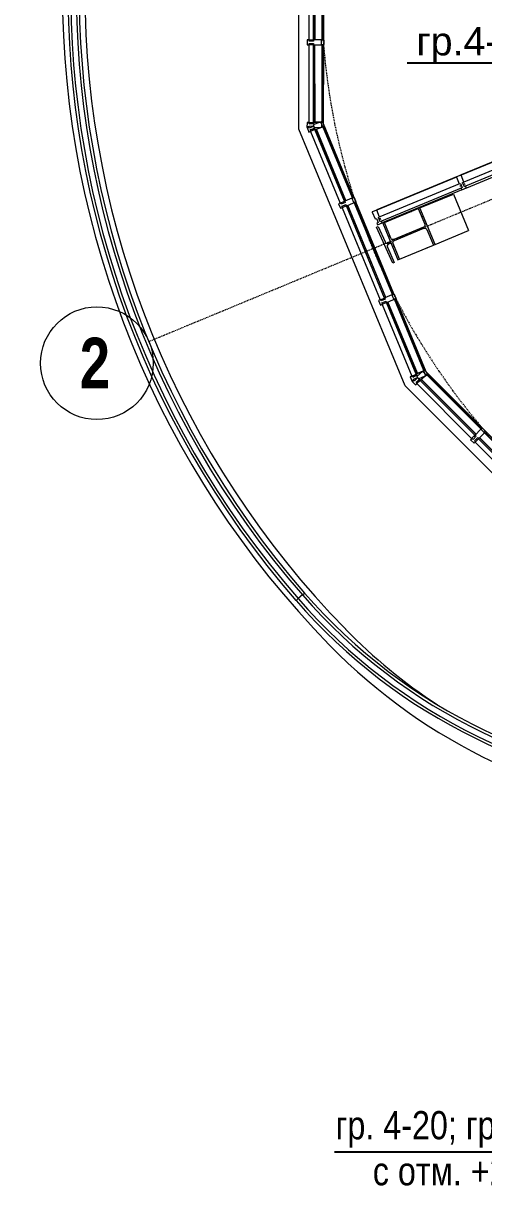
# Model space of a CAD drawing. Header units: millimetres. Extents: x 223 to 163467, y -12002 to 99672.
# Drawn here: x 131486 to 135574, y 53915 to 64225 of the extents above; entities that cross this region are included whole.
import ezdxf
from ezdxf import colors
from ezdxf.entities.mleader import LeaderData, LeaderLine
from ezdxf.math import Vec2, Vec3

# ---------------------------------------------------------------- set-up
doc = ezdxf.new("R2010")
doc.units = ezdxf.units.MM
doc.linetypes.add('Осевая', pattern=[29.999999, 12, -6, 6, -6])
for name, color, linetype, lineweight in [('A-GLAZ-CURT', 7, 'Continuous', 9), ('A-GLAZ-CWMG', 7, 'Continuous', 9), ('A-WALL', 7, 'Continuous', 9), ('nadpisi', 84, 'Continuous', 13), ('S-COLS', 7, 'Continuous', 9), ('S-GRID', 7, 'Continuous', 9), ('S-GRID-IDEN', 7, 'Continuous', 9), ('Верхние поручни', 7, 'Continuous', 5), ('Ограждение', 7, 'Continuous', 9), ('Поручни', 7, 'Continuous', 5), ('ЭЛ', 250, 'Continuous', 50), ('ЭЛ.сети', 5, 'Continuous', 100)]:
    doc.layers.add(name, color=color, linetype=linetype, lineweight=lineweight)
doc.styles.add('Arial', font='ARIALN.TTF', dxfattribs={"width": 0.85, "height": 400})
doc.styles.add('Impact', font='ARIALN.TTF', dxfattribs={"height": 900})
doc.styles.add('ISOPEUR', font='ARIALN.TTF')

# ---------------------------------------------------------------- blocks, each defined once
blk = doc.blocks.new('Ограждение - Ограждение-332239-6 этаж')
at = {"layer": 'Поручни'}
for p, q in [((-5349, -5243), (-5330, -5226)), ((-5405, -5292), (-5387, -5275))]:
    blk.add_line(p, q, dxfattribs=at)
for centre, radius, start, end in [((819, 122), 8250, 135.08, 221.0155), ((819, 122), 8150, 135.08, 221.0155), ((-1595, -1978), 4950, 221.0155, 267.9682), ((-1595, -1978), 5050, 221.0155, 266.8727)]:
    blk.add_arc(centre, radius, start, end, dxfattribs=at)
blk = doc.blocks.new('Тип верхнего поручня - Верхний поручень_Внутренний_-332242-6 этаж')
at = {"layer": 'Верхние поручни'}
for centre, radius, start, end in [((819, 122), 8225, 135.08, 221.0155), ((819, 122), 8175, 135.08, 221.0155), ((-1595, -1978), 4975, 221.0155, 267.6903), ((-1595, -1978), 5025, 221.0155, 267.1426)]:
    blk.add_arc(centre, radius, start, end, dxfattribs=at)
blk = doc.blocks.new('Тип верхнего поручня - Верхний поручень_Внутренний_-V1-6 этаж')
at = {"layer": 'Верхние поручни'}
blk.add_line((-5349, -5243), (-5387, -5275), dxfattribs=at)
blk.add_line((-5349, -5243), (-5387, -5275), dxfattribs=at)
for centre, radius, start, end in [((819, 122), 8225, 135.08, 221.0155), ((819, 122), 8175, 135.08, 221.0155), ((-1595, -1978), 4975, 221.0155, 267.6903), ((-1595, -1978), 5025, 221.0155, 267.1426)]:
    blk.add_arc(centre, radius, start, end, dxfattribs=at)
blk = doc.blocks.new('Rectangular Mullion - Mullion_Vertical-45mm-Steelbuilt_2_6875in_Detail-8_TGP-473589-6 этаж')
at = {"layer": 'A-GLAZ-CWMG'}
for p, q in [((-3982, -1535), (-4689, -1828)), ((-4689, -1828), (-3982, -1535)), ((-3981, -1538), (-4688, -1831)), ((-3982, -1535), (-3981, -1538)), ((-3956, -1598), (-4663, -1891)), ((-3941, -1635), (-4648, -1928)), ((-3951, -1611), (-3946, -1622)), ((-3934, -1651), (-4641, -1944)), ((-4688, -1830), (-4689, -1828)), ((-4653, -1915), (-4658, -1903))]:
    blk.add_line(p, q, dxfattribs=at)
blk = doc.blocks.new('Rectangular Mullion - Mullion_Vertical-45mm-Steelbuilt_2_6875in_Detail-8_TGP-370205-6 этаж')
at = {"layer": 'A-GLAZ-CWMG', "lineweight": 18}
for p, q in [((0, 0), (-44, 0)), ((-44, 0), (-44, -17)), ((0, -17), (0, 0)), ((-44, -17), (-32, -17)), ((-32, -57), (-44, -57)), ((-44, -57), (-44, -122)), ((-32, -17), (-32, -57)), ((-13, -57), (-13, -17)), ((-13, -17), (0, -17)), ((0, -57), (-13, -57)), ((0, -122), (0, -57)), ((-41, -125), (-3, -125))]:
    blk.add_line(p, q, dxfattribs=at)
for centre, start, end in [((-41, -122), 180, 270), ((-3, -122), 270, 0)]:
    blk.add_arc(centre, 3.17, start, end, dxfattribs=at)
blk = doc.blocks.new('Rectangular Mullion - Mullion_Vertical-45mm-Steelbuilt_2_6875in_Detail-8_TGP-370198-6 этаж')
at = {"layer": 'A-GLAZ-CWMG', "lineweight": 18}
for p, q in [((-22, -17), (-22, 0)), ((-22, 0), (22, 0)), ((-10, -17), (-22, -17)), ((-22, -122), (-22, -57)), ((-22, -57), (-10, -57)), ((-10, -57), (-10, -17)), ((22, -17), (10, -17)), ((10, -17), (10, -57)), ((10, -57), (22, -57)), ((22, 0), (22, -17)), ((22, -57), (22, -122)), ((19, -125), (-19, -125))]:
    blk.add_line(p, q, dxfattribs=at)
for centre, radius, start, end in [((-19, -122), 3.18, 180, 270), ((19, -122), 3.17, 270, 0)]:
    blk.add_arc(centre, radius, start, end, dxfattribs=at)
blk = doc.blocks.new('Двутавровая балка _ГОСТ 26020-83_-Колонна - I 35K1-330506-6 этаж')
at = {"layer": 'S-COLS'}
for p, q in [((-175, 172), (175, 172)), ((-175, 157), (-175, 172)), ((-25, 157), (-175, 157)), ((-5, 113), (-5, 137)), ((5, 137), (5, 112)), ((175, 157), (25, 157)), ((175, 172), (175, 157)), ((-175, -163), (-175, -156)), ((175, -168), (175, -171))]:
    blk.add_line(p, q, dxfattribs=at)
for centre, start, end in [((-25, 137), 360, 90), ((25, 137), 90, 180)]:
    blk.add_arc(centre, 20, start, end, dxfattribs=at)
blk = doc.blocks.new('Системная панель - С остеклением-473977-6 этаж')
at = {"layer": 'A-GLAZ-CURT'}
for p, q in [((5932, -3334), (5448, -3818)), ((5942, -3340), (5932, -3334)), ((5455, -3825), (5456, -3826))]:
    blk.add_line(p, q, dxfattribs=at)
at = {"layer": 'A-GLAZ-CURT', "lineweight": 13}
for p, q in [((5942, -3340), (5456, -3826)), ((5485, -3856), (5972, -3369)), ((5972, -3369), (5942, -3340)), ((5456, -3826), (5485, -3856))]:
    blk.add_line(p, q, dxfattribs=at)
blk = doc.blocks.new('Rectangular Mullion - Mullion_Vertical-45mm-Steelbuilt_2_6875in_Detail-8_TGP-473962-6 этаж')
at = {"layer": 'A-GLAZ-CWMG'}
for p, q in [((2659, -5588), (2007, -5859)), ((2659, -5589), (2009, -5858)), ((2027, -5861), (2663, -5598)), ((2664, -5602), (2031, -5864)), ((2688, -5660), (2055, -5922)), ((2659, -5588), (2659, -5589)), ((2659, -5589), (2663, -5598)), ((2663, -5598), (2664, -5602)), ((2664, -5602), (2667, -5608)), ((2031, -5864), (2033, -5868)), ((2036, -5874), (2055, -5922)), ((2034, -5959), (2030, -5961)), ((2049, -5937), (2057, -5958)), ((2066, -5955), (2057, -5958))]:
    blk.add_line(p, q, dxfattribs=at)
at = {"layer": 'A-GLAZ-CWMG', "flags": 128}
blk.add_lwpolyline([(2027, -5861), (2030, -5862), (2031, -5864)], dxfattribs=at)
blk = doc.blocks.new('Rectangular Mullion - Mullion_Vertical-45mm-Steelbuilt_2_6875in_Detail-8_TGP-V15-6 этаж')
at = {"layer": 'A-GLAZ-CWMG'}
for p, q in [((-5262, -1092), (-5264, -1088)), ((-5240, -1107), (-5261, -1116)), ((-5258, -1124), (-5261, -1116)), ((-5177, -1094), (-5225, -1113)), ((-4962, -1746), (-5225, -1113)), ((-5167, -1090), (-5171, -1091)), ((-4905, -1722), (-5167, -1089)), ((-5164, -1085), (-4901, -1721)), ((-4891, -1717), (-5161, -1065)), ((-4891, -1717), (-5161, -1067)), ((-4905, -1722), (-4911, -1725)), ((-4901, -1721), (-4905, -1722)), ((-4891, -1717), (-4901, -1721)), ((-4891, -1717), (-4891, -1717))]:
    blk.add_line(p, q, dxfattribs=at)
at = {"layer": 'A-GLAZ-CWMG', "flags": 128}
blk.add_lwpolyline([(-5164, -1085), (-5165, -1088), (-5167, -1089)], dxfattribs=at)
blk = doc.blocks.new('Rectangular Mullion - Mullion_Vertical-45mm-Steelbuilt_2_6875in_Detail-8_TGP-473980-6 этаж')
at = {"layer": 'A-GLAZ-CWMG', "lineweight": 18}
for p, q in [((-394, -5871), (-419, -5933)), ((-354, -5883), (-390, -5869)), ((-434, -5972), (-441, -5988)), ((-422, -5976), (-434, -5972)), ((-407, -5938), (-422, -5976)), ((-419, -5933), (-407, -5938)), ((-404, -5984), (-389, -5945)), ((-389, -5945), (-377, -5950)), ((-377, -5950), (-353, -5888)), ((-441, -5988), (-399, -6005)), ((-393, -5989), (-404, -5984)), ((-399, -6005), (-393, -5989))]:
    blk.add_line(p, q, dxfattribs=at)
at = {"layer": 'A-GLAZ-CWMG'}
for p, q in [((-397, -5874), (-416, -5922)), ((-394, -5871), (-392, -5864)), ((-392, -5864), (-394, -5868)), ((-388, -5861), (-390, -5869)), ((-353, -5879), (-353, -5876)), ((-352, -5887), (-349, -5871)), ((-441, -5988), (-437, -5973)), ((-422, -5976), (-419, -5958)), ((-419, -5933), (-416, -5922)), ((-410, -5937), (-419, -5958)), ((-353, -5888), (-351, -5880))]:
    blk.add_line(p, q, dxfattribs=at)
at = {"layer": 'A-GLAZ-CWMG', "lineweight": 18, "flags": 128}
for points in [[(-390, -5869), (-390, -5868), (-391, -5868), (-392, -5869), (-392, -5869), (-393, -5869), (-393, -5870), (-394, -5871)], [(-353, -5888), (-352, -5887), (-352, -5886), (-352, -5885), (-353, -5885), (-353, -5884), (-354, -5884), (-354, -5883)]]:
    blk.add_lwpolyline(points, dxfattribs=at)
at = {"layer": 'A-GLAZ-CWMG', "flags": 128}
blk.add_lwpolyline([(-388, -5861), (-391, -5862), (-392, -5864)], dxfattribs=at)
blk = doc.blocks.new('Rectangular Mullion - Mullion_Vertical-45mm-Steelbuilt_2_6875in_Detail-8_TGP-V14-6 этаж')
at = {"layer": 'A-GLAZ-CWMG'}
for p, q in [((-2595, -4950), (-2591, -4944)), ((-2591, -4944), (-2594, -4948)), ((-2586, -4944), (-2590, -4950)), ((-2683, -5041), (-2674, -5028)), ((-2662, -5037), (-2651, -5022)), ((-2635, -5005), (-2651, -5022)), ((-2642, -4999), (-2635, -4989)), ((-2599, -4952), (-2635, -4989)), ((-2563, -4981), (-2554, -4968)), ((-2563, -4982), (-2559, -4975)), ((-2561, -4973), (-2559, -4971))]:
    blk.add_line(p, q, dxfattribs=at)
at = {"layer": 'A-GLAZ-CWMG', "lineweight": 18}
for p, q in [((-2671, -5028), (-2683, -5041)), ((-2683, -5041), (-2652, -5073)), ((-2662, -5037), (-2671, -5028)), ((-2633, -5008), (-2662, -5037)), ((-2648, -5051), (-2619, -5021)), ((-2639, -5060), (-2648, -5051)), ((-2598, -4954), (-2642, -4999)), ((-2642, -4999), (-2633, -5008)), ((-2619, -5021), (-2610, -5030)), ((-2610, -5030), (-2563, -4982)), ((-2595, -4950), (-2598, -4954)), ((-2563, -4977), (-2590, -4950)), ((-2652, -5073), (-2639, -5060))]:
    blk.add_line(p, q, dxfattribs=at)
at = {"layer": 'A-GLAZ-CWMG', "flags": 128}
blk.add_lwpolyline([(-2586, -4944), (-2589, -4943), (-2591, -4944)], dxfattribs=at)
at = {"layer": 'A-GLAZ-CWMG', "lineweight": 18, "flags": 128}
for points in [[(-2590, -4950), (-2591, -4950), (-2591, -4949), (-2592, -4949), (-2593, -4949), (-2593, -4949), (-2594, -4950), (-2595, -4950)], [(-2563, -4982), (-2563, -4981), (-2562, -4980), (-2562, -4980), (-2562, -4979), (-2562, -4978), (-2563, -4977), (-2563, -4977)]]:
    blk.add_lwpolyline(points, dxfattribs=at)
blk = doc.blocks.new('Системная панель - С остеклением-473984-6 этаж')
at = {"layer": 'A-GLAZ-CURT'}
for p, q in [((5416, -3849), (4791, -4474)), ((5425, -3858), (5423, -3856)), ((4798, -4481), (4800, -4483))]:
    blk.add_line(p, q, dxfattribs=at)
at = {"layer": 'A-GLAZ-CURT', "lineweight": 13}
for p, q in [((5425, -3858), (4800, -4483)), ((4829, -4512), (5454, -3887)), ((5454, -3887), (5425, -3858)), ((4800, -4483), (4829, -4512))]:
    blk.add_line(p, q, dxfattribs=at)
blk = doc.blocks.new('Системная панель - С остеклением-473985-6 этаж')
at = {"layer": 'A-GLAZ-CURT'}
for p, q in [((4760, -4506), (4276, -4990)), ((4768, -4514), (4767, -4513)), ((4276, -4990), (4282, -5000))]:
    blk.add_line(p, q, dxfattribs=at)
at = {"layer": 'A-GLAZ-CURT', "lineweight": 13}
for p, q in [((4768, -4514), (4282, -5000)), ((4798, -4544), (4768, -4514)), ((4311, -5030), (4798, -4544)), ((4282, -5000), (4311, -5030))]:
    blk.add_line(p, q, dxfattribs=at)
blk = doc.blocks.new('Rectangular Mullion - Mullion_Vertical-45mm-Steelbuilt_2_6875in_Detail-8_TGP-473966-6 этаж')
at = {"layer": 'A-GLAZ-CWMG'}
for p, q in [((5360, -3794), (4735, -4419)), ((5360, -3794), (4736, -4419)), ((4743, -4426), (5368, -3801)), ((5370, -3804), (4746, -4429)), ((5360, -3794), (5360, -3794)), ((5360, -3794), (5368, -3801)), ((5368, -3801), (5370, -3804)), ((5370, -3804), (5375, -3808)), ((5415, -3848), (4790, -4473)), ((4736, -4419), (4735, -4419)), ((4743, -4426), (4736, -4419)), ((4746, -4429), (4743, -4426)), ((4750, -4433), (4746, -4429))]:
    blk.add_line(p, q, dxfattribs=at)
blk = doc.blocks.new('Rectangular Mullion - Mullion_Vertical-45mm-Steelbuilt_2_6875in_Detail-8_TGP-V24-6 этаж')
at = {"layer": 'A-GLAZ-CWMG', "lineweight": 18}
for p, q in [((-4284, -3260), (-4333, -3307)), ((-4301, -3339), (-4257, -3296)), ((-4253, -3287), (-4280, -3260)), ((-4257, -3295), (-4253, -3292)), ((-4362, -3336), (-4375, -3349)), ((-4375, -3349), (-4344, -3380)), ((-4353, -3345), (-4362, -3336)), ((-4324, -3316), (-4353, -3345)), ((-4344, -3380), (-4331, -3368)), ((-4340, -3359), (-4310, -3330)), ((-4331, -3368), (-4340, -3359)), ((-4333, -3307), (-4324, -3316)), ((-4310, -3330), (-4301, -3339))]:
    blk.add_line(p, q, dxfattribs=at)
at = {"layer": 'A-GLAZ-CWMG'}
for p, q in [((-4292, -3332), (-4255, -3296)), ((-4270, -3251), (-4284, -3260)), ((-4278, -3256), (-4284, -3260)), ((-4274, -3256), (-4276, -3258)), ((-4253, -3287), (-4247, -3283)), ((-4247, -3288), (-4253, -3292)), ((-4251, -3291), (-4247, -3288)), ((-4331, -3371), (-4344, -3380)), ((-4325, -3348), (-4340, -3359)), ((-4325, -3348), (-4308, -3332)), ((-4292, -3332), (-4301, -3339))]:
    blk.add_line(p, q, dxfattribs=at)
at = {"layer": 'A-GLAZ-CWMG', "lineweight": 18, "flags": 128}
for points in [[(-4280, -3260), (-4280, -3260), (-4281, -3260), (-4282, -3259), (-4282, -3259), (-4283, -3260), (-4284, -3260), (-4284, -3260)], [(-4253, -3292), (-4252, -3291), (-4252, -3291), (-4252, -3290), (-4252, -3289), (-4252, -3288), (-4252, -3288), (-4253, -3287)]]:
    blk.add_lwpolyline(points, dxfattribs=at)
at = {"layer": 'A-GLAZ-CWMG', "flags": 128}
blk.add_lwpolyline([(-4247, -3288), (-4246, -3286), (-4247, -3283)], dxfattribs=at)
blk = doc.blocks.new('Rectangular Mullion - Mullion_Vertical-45mm-Steelbuilt_2_6875in_Detail-8_TGP-466671-6 этаж')
at = {"layer": 'A-GLAZ-CWMG'}
for p, q in [((3517, -5235), (3524, -5253)), ((3519, -5231), (3554, -5217)), ((3519, -5231), (3526, -5248)), ((3522, -5246), (3524, -5253)), ((3561, -5234), (3554, -5217)), ((3565, -5236), (3558, -5218)), ((3563, -5229), (3565, -5236)), ((3556, -5329), (3567, -5324)), ((3585, -5316), (3597, -5312))]:
    blk.add_line(p, q, dxfattribs=at)
at = {"layer": 'A-GLAZ-CWMG', "lineweight": 18}
for p, q in [((3524, -5253), (3550, -5315)), ((3561, -5234), (3526, -5248)), ((3591, -5298), (3565, -5236)), ((3550, -5315), (3562, -5310)), ((3562, -5310), (3578, -5348)), ((3578, -5348), (3566, -5353)), ((3566, -5353), (3573, -5370)), ((3573, -5370), (3614, -5353)), ((3579, -5303), (3591, -5298)), ((3595, -5341), (3579, -5303)), ((3607, -5336), (3595, -5341)), ((3614, -5353), (3607, -5336))]:
    blk.add_line(p, q, dxfattribs=at)
at = {"layer": 'A-GLAZ-CWMG', "lineweight": 18, "flags": 128}
for points in [[(3526, -5248), (3525, -5249), (3525, -5249), (3524, -5250), (3524, -5251), (3524, -5251), (3524, -5252), (3524, -5253)], [(3565, -5236), (3565, -5235), (3564, -5234), (3564, -5234), (3563, -5234), (3563, -5234), (3562, -5234), (3561, -5234)]]:
    blk.add_lwpolyline(points, dxfattribs=at)
at = {"layer": 'A-GLAZ-CWMG'}
for centre, start_param, end_param in [((3520, -5234), 1.570796, 2.879793), ((3555, -5220), 0.261799, 1.570796)]:
    blk.add_ellipse(centre, major_axis=(2.93, 1.22), ratio=0.963304, start_param=start_param, end_param=end_param, dxfattribs=at)
blk = doc.blocks.new('Rectangular Mullion - Mullion_Vertical-45mm-Steelbuilt_2_6875in_Detail-8_TGP-V21-6 этаж')
at = {"layer": 'A-GLAZ-CWMG'}
for p, q in [((4209, -4946), (3557, -5216)), ((4207, -4947), (3557, -5216)), ((3561, -5226), (4197, -4963)), ((4195, -4967), (3563, -5229)), ((4219, -5025), (3587, -5287)), ((4197, -4972), (4195, -4967)), ((4219, -5025), (4200, -4978)), ((4244, -5053), (4235, -5031)), ((4265, -5035), (4261, -5036)), ((4244, -5053), (4235, -5056)), ((3561, -5226), (3557, -5216)), ((3557, -5216), (3557, -5216)), ((3563, -5229), (3561, -5226)), ((3565, -5236), (3563, -5229))]:
    blk.add_line(p, q, dxfattribs=at)
at = {"layer": 'A-GLAZ-CWMG', "flags": 128}
blk.add_lwpolyline([(4195, -4967), (4195, -4965), (4197, -4963)], dxfattribs=at)
blk = doc.blocks.new('Rectangular Mullion - Mullion_Vertical-45mm-Steelbuilt_2_6875in_Detail-8_TGP-V25-6 этаж')
at = {"layer": 'A-GLAZ-CWMG', "lineweight": 18}
for p, q in [((-5292, -1090), (-5308, -1097)), ((-5308, -1097), (-5291, -1138)), ((-5287, -1102), (-5292, -1090)), ((-5291, -1138), (-5274, -1131)), ((-5248, -1086), (-5287, -1102)), ((-5279, -1119), (-5241, -1104)), ((-5274, -1131), (-5279, -1119)), ((-5190, -1050), (-5253, -1075)), ((-5253, -1075), (-5248, -1086)), ((-5241, -1104), (-5236, -1116)), ((-5236, -1116), (-5173, -1091)), ((-5172, -1087), (-5186, -1051))]:
    blk.add_line(p, q, dxfattribs=at)
at = {"layer": 'A-GLAZ-CWMG'}
for p, q in [((-5261, -1116), (-5279, -1119)), ((-5261, -1116), (-5240, -1107)), ((-5225, -1113), (-5236, -1116)), ((-5225, -1113), (-5177, -1094)), ((-5174, -1046), (-5190, -1049)), ((-5183, -1048), (-5190, -1050)), ((-5179, -1050), (-5181, -1050)), ((-5167, -1090), (-5173, -1091)), ((-5172, -1087), (-5164, -1085)), ((-5171, -1091), (-5167, -1090)), ((-5276, -1135), (-5291, -1138))]:
    blk.add_line(p, q, dxfattribs=at)
at = {"layer": 'A-GLAZ-CWMG', "lineweight": 18, "flags": 128}
for points in [[(-5186, -1051), (-5187, -1051), (-5187, -1050), (-5188, -1050), (-5188, -1050), (-5189, -1049), (-5190, -1049), (-5190, -1050)], [(-5173, -1091), (-5173, -1090), (-5172, -1090), (-5172, -1089), (-5171, -1089), (-5171, -1088), (-5171, -1087), (-5172, -1087)]]:
    blk.add_lwpolyline(points, dxfattribs=at)
at = {"layer": 'A-GLAZ-CWMG', "flags": 128}
blk.add_lwpolyline([(-5167, -1089), (-5165, -1088), (-5164, -1085)], dxfattribs=at)
blk = doc.blocks.new('Rectangular Mullion - Mullion_Vertical-45mm-Steelbuilt_2_6875in_Detail-8_TGP-V26-6 этаж')
at = {"layer": 'A-GLAZ-CWMG', "lineweight": 18}
for p, q in [((-4911, -1725), (-4973, -1751)), ((-4973, -1751), (-4968, -1762)), ((-4892, -1762), (-4907, -1726)), ((-5011, -1766), (-5028, -1773)), ((-5028, -1773), (-5011, -1814)), ((-5006, -1778), (-5011, -1766)), ((-5011, -1814), (-4994, -1807)), ((-4968, -1762), (-5006, -1778)), ((-4999, -1796), (-4961, -1780)), ((-4994, -1807), (-4999, -1796)), ((-4961, -1780), (-4956, -1792)), ((-4956, -1792), (-4894, -1766))]:
    blk.add_line(p, q, dxfattribs=at)
at = {"layer": 'A-GLAZ-CWMG'}
for p, q in [((-4894, -1718), (-4911, -1725)), ((-4904, -1722), (-4911, -1725)), ((-4889, -1719), (-4907, -1726)), ((-4889, -1719), (-4875, -1755)), ((-4987, -1756), (-4982, -1768)), ((-4975, -1786), (-4970, -1797)), ((-4894, -1766), (-4876, -1759)), ((-4888, -1763), (-4894, -1766)), ((-4892, -1762), (-4875, -1755))]:
    blk.add_line(p, q, dxfattribs=at)
at = {"layer": 'A-GLAZ-CWMG', "lineweight": 18, "flags": 128}
for points in [[(-4907, -1726), (-4907, -1726), (-4907, -1725), (-4908, -1725), (-4909, -1725), (-4909, -1724), (-4910, -1725), (-4911, -1725)], [(-4894, -1766), (-4893, -1765), (-4893, -1765), (-4892, -1764), (-4892, -1764), (-4892, -1763), (-4892, -1762), (-4892, -1762)]]:
    blk.add_lwpolyline(points, dxfattribs=at)
at = {"layer": 'A-GLAZ-CWMG'}
for centre, start_param, end_param in [((-4892, -1721), 4.712389, 6.021386), ((-4878, -1756), 3.403392, 4.712389)]:
    blk.add_ellipse(centre, major_axis=(-1.22, 2.93), ratio=0.963304, start_param=start_param, end_param=end_param, dxfattribs=at)
blk = doc.blocks.new('Rectangular Mullion - Mullion_Vertical-45mm-Steelbuilt_2_6875in_Detail-8_TGP-V23-6 этаж')
at = {"layer": 'A-GLAZ-CWMG'}
for p, q in [((1261, -5860), (1261, -5879)), ((1261, -5872), (1261, -5879)), ((1265, -5857), (1303, -5857)), ((1265, -5857), (1265, -5875)), ((1303, -5875), (1303, -5857)), ((1306, -5879), (1306, -5860)), ((1306, -5872), (1306, -5879)), ((1261, -5961), (1274, -5961)), ((1293, -5961), (1306, -5961))]:
    blk.add_line(p, q, dxfattribs=at)
at = {"layer": 'A-GLAZ-CWMG', "lineweight": 18}
for p, q in [((1303, -5875), (1265, -5875)), ((1261, -5879), (1261, -5946)), ((1261, -5946), (1274, -5946)), ((1274, -5946), (1274, -5987)), ((1293, -5987), (1293, -5946)), ((1293, -5946), (1306, -5946)), ((1306, -5946), (1306, -5879)), ((1274, -5987), (1261, -5987)), ((1261, -5987), (1261, -6005)), ((1261, -6005), (1306, -6005)), ((1306, -5987), (1293, -5987)), ((1306, -6005), (1306, -5987))]:
    blk.add_line(p, q, dxfattribs=at)
at = {"layer": 'A-GLAZ-CWMG', "lineweight": 18, "flags": 128}
for points in [[(1265, -5875), (1264, -5875), (1263, -5876), (1263, -5876), (1262, -5877), (1262, -5877), (1261, -5878), (1261, -5879)], [(1306, -5879), (1306, -5878), (1306, -5877), (1305, -5877), (1305, -5876), (1304, -5876), (1303, -5875), (1303, -5875)]]:
    blk.add_lwpolyline(points, dxfattribs=at)
at = {"layer": 'A-GLAZ-CWMG'}
for centre, major_axis, start_param, end_param in [((1265, -5860), (3.17, 0), 1.570796, 3.141593), ((1303, -5860), (-3.17, 0), 3.141593, 4.712389)]:
    blk.add_ellipse(centre, major_axis=major_axis, ratio=0.963304, start_param=start_param, end_param=end_param, dxfattribs=at)
blk = doc.blocks.new('Ось сетки - Семейство1-221475-6 этаж')
at = {"layer": 'S-GRID-IDEN'}
blk.add_circle((0, 0), 5, dxfattribs=at)

msp = doc.modelspace()

# ---------------------------------------------------------------- hatches: boundary and pattern name
at = {"layer": 'S-COLS'}
h = msp.add_hatch(dxfattribs=at)
h.set_pattern_fill('FP_1', color=256, style=0, pattern_type=2)
h.set_pattern_definition([(45, (139313.08, 64398.15), (-251.447, 251.447), []), (45, (139313.08, 64779.15), (-251.447, 251.447), [])])
h.paths.add_polyline_path([(134812, 62127), (134827, 62133), (134768, 62276), (134769, 62285), (134773, 62293), (134781, 62298), (135047, 62408), (135056, 62408), (135064, 62404), (135069, 62396), (135127, 62258), (135141, 62264), (135007, 62587), (134993, 62581), (135052, 62438), (135051, 62429), (135046, 62421), (135039, 62416), (134773, 62306), (134763, 62307), (134755, 62311), (134750, 62318), (134693, 62457), (134678, 62451), (134803, 62149)], flags=0)

# ---------------------------------------------------------------- linework, layer by layer
at = {"layer": 'A-WALL'}
for p, q in [((133933, 63287), (133933, 65754)), ((134876, 61009), (133933, 63287)), ((136621, 59264), (134876, 61009))]:
    msp.add_line(p, q, dxfattribs=at)
for centre, radius, start, end in [((140133, 64521), 8300, 180, 224.4295), ((140133, 64521), 8100, 180, 224.4295), ((137847, 62280), 4900, 224.4295, 236.7809), ((137847, 62280), 5100, 224.4295, 265.0371)]:
    msp.add_arc(centre, radius, start, end, dxfattribs=at)
at = {"layer": 'S-COLS'}
for p, q in [((135007, 62587), (135304, 62710)), ((135304, 62710), (135438, 62387)), ((135007, 62587), (134993, 62581)), ((135141, 62264), (135007, 62587)), ((134693, 62457), (134993, 62581)), ((134993, 62581), (135050, 62442)), ((134693, 62457), (134678, 62451)), ((134678, 62451), (134812, 62127)), ((134750, 62318), (134693, 62457)), ((135039, 62416), (134777, 62308)), ((134781, 62298), (135043, 62407)), ((135069, 62396), (135127, 62258)), ((135141, 62264), (135438, 62387)), ((134827, 62133), (134769, 62272)), ((134827, 62133), (135127, 62258)), ((135127, 62258), (135141, 62264)), ((134812, 62127), (134827, 62133))]:
    msp.add_line(p, q, dxfattribs=at)
at = {"layer": 'S-COLS', "flags": 128}
for points in [[(135050, 62442), (135052, 62438), (135052, 62434), (135051, 62429), (135049, 62425), (135046, 62421), (135043, 62418), (135039, 62416)], [(135043, 62407), (135047, 62408), (135052, 62408), (135056, 62408), (135061, 62406), (135064, 62404), (135067, 62400), (135069, 62396)], [(134777, 62308), (134773, 62306), (134768, 62306), (134763, 62307), (134759, 62308), (134755, 62311), (134752, 62314), (134750, 62318)], [(134769, 62272), (134768, 62276), (134768, 62281), (134769, 62285), (134771, 62289), (134773, 62293), (134777, 62296), (134781, 62298)]]:
    msp.add_lwpolyline(points, dxfattribs=at)
at = {"layer": 'S-GRID', "color": 174, "linetype": 'Осевая', "true_color": 0x0000a0}
msp.add_line((140133, 64521), (132601, 61401), dxfattribs=at)
msp.add_arc((140133, 64521), 6000, 169.5962, 160.4522, dxfattribs=at)
at = {"layer": 'ЭЛ', "color": 7, "lineweight": 25}
msp.add_line((137088, 54212), (134250, 54212), dxfattribs=at)

# ---------------------------------------------------------------- block references
at = {"layer": 'A-GLAZ-CURT'}
for name, p, rotation in [('Системная панель - С остеклением-473984-6 этаж', (140626, 65187), 224.9999999999998), ('Системная панель - С остеклением-473977-6 этаж', (140626, 65187), 224.9999999999998), ('Системная панель - С остеклением-473985-6 этаж', (140333, 65324), 247.4999999999997), ('Системная панель - С остеклением-473984-6 этаж', (140333, 65324), 247.4999999999997), ('Системная панель - С остеклением-473977-6 этаж', (140333, 65324), 247.4999999999997), ('Системная панель - С остеклением-473985-6 этаж', (140010, 65340), 269.9999999999997), ('Системная панель - С остеклением-473984-6 этаж', (140010, 65340), 269.9999999999997)]:
    msp.add_blockref(name, p, dxfattribs=dict(at, rotation=rotation))
at = {"layer": 'A-GLAZ-CWMG'}
for name, p, rotation in [('Rectangular Mullion - Mullion_Vertical-45mm-Steelbuilt_2_6875in_Detail-8_TGP-473966-6 этаж', (140626, 65187), 224.9999999999998), ('Rectangular Mullion - Mullion_Vertical-45mm-Steelbuilt_2_6875in_Detail-8_TGP-V21-6 этаж', (140333, 65324), 247.4999999999997), ('Rectangular Mullion - Mullion_Vertical-45mm-Steelbuilt_2_6875in_Detail-8_TGP-V23-6 этаж', (140010, 65340), 270), ('Rectangular Mullion - Mullion_Vertical-45mm-Steelbuilt_2_6875in_Detail-8_TGP-V14-6 этаж', (139467, 65013), 315.0000000000003), ('Rectangular Mullion - Mullion_Vertical-45mm-Steelbuilt_2_6875in_Detail-8_TGP-473966-6 этаж', (140333, 65324), 247.4999999999997), ('Rectangular Mullion - Mullion_Vertical-45mm-Steelbuilt_2_6875in_Detail-8_TGP-370205-6 этаж', (134631, 62437), 202.4999999999999), ('Rectangular Mullion - Mullion_Vertical-45mm-Steelbuilt_2_6875in_Detail-8_TGP-466671-6 этаж', (140010, 65340), 269.9999999999997), ('Rectangular Mullion - Mullion_Vertical-45mm-Steelbuilt_2_6875in_Detail-8_TGP-V21-6 этаж', (140010, 65340), 269.9999999999997), ('Rectangular Mullion - Mullion_Vertical-45mm-Steelbuilt_2_6875in_Detail-8_TGP-473980-6 этаж', (139467, 65013), 315.0000000000002), ('Rectangular Mullion - Mullion_Vertical-45mm-Steelbuilt_2_6875in_Detail-8_TGP-473962-6 этаж', (139706, 65231), 292.4999999999997), ('Rectangular Mullion - Mullion_Vertical-45mm-Steelbuilt_2_6875in_Detail-8_TGP-466671-6 этаж', (139050, 65887), 292.4999999999997), ('Rectangular Mullion - Mullion_Vertical-45mm-Steelbuilt_2_6875in_Detail-8_TGP-473966-6 этаж', (140010, 65340), 269.9999999999996)]:
    msp.add_blockref(name, p, dxfattribs=dict(at, rotation=rotation))
for name, p in [('Rectangular Mullion - Mullion_Vertical-45mm-Steelbuilt_2_6875in_Detail-8_TGP-V25-6 этаж', (139313, 64398)), ('Rectangular Mullion - Mullion_Vertical-45mm-Steelbuilt_2_6875in_Detail-8_TGP-V15-6 этаж', (139313, 64398)), ('Rectangular Mullion - Mullion_Vertical-45mm-Steelbuilt_2_6875in_Detail-8_TGP-473589-6 этаж', (140061, 64708)), ('Rectangular Mullion - Mullion_Vertical-45mm-Steelbuilt_2_6875in_Detail-8_TGP-473589-6 этаж', (139313, 64398)), ('Rectangular Mullion - Mullion_Vertical-45mm-Steelbuilt_2_6875in_Detail-8_TGP-V26-6 этаж', (139313, 64398)), ('Rectangular Mullion - Mullion_Vertical-45mm-Steelbuilt_2_6875in_Detail-8_TGP-V24-6 этаж', (139313, 64398))]:
    msp.add_blockref(name, p, dxfattribs=at)
at = {"layer": 'A-GLAZ-CWMG', "extrusion": (0, 0, -1), "rotation": 157.5}
msp.add_blockref('Rectangular Mullion - Mullion_Vertical-45mm-Steelbuilt_2_6875in_Detail-8_TGP-370198-6 этаж', (-135399, 62756), dxfattribs=at)
at = {"layer": 'S-COLS', "rotation": 114.2335371859342}
msp.add_blockref('Двутавровая балка _ГОСТ 26020-83_-Колонна - I 35K1-330506-6 этаж', (134851, 62327), dxfattribs=at)
at = {"layer": 'S-GRID-IDEN', "xscale": 99.99999999999991, "yscale": 99.99999999999991, "zscale": 99.99999999999991, "rotation": 112.5000000000002}
msp.add_blockref('Ось сетки - Семейство1-221475-6 этаж', (132140, 61210), dxfattribs=at)
at = {"layer": 'Верхние поручни'}
for name in ['Тип верхнего поручня - Верхний поручень_Внутренний_-332242-6 этаж', 'Тип верхнего поручня - Верхний поручень_Внутренний_-V1-6 этаж']:
    msp.add_blockref(name, (139313, 64398), dxfattribs=at)
at = {"layer": 'Ограждение'}
msp.add_blockref('Ограждение - Ограждение-332239-6 этаж', (139313, 64398), dxfattribs=at)

# ---------------------------------------------------------------- texts
at = {"layer": 'nadpisi', "color": 7, "style": 'Arial'}
for s, p in [('гр. 4-20; гр.А1-10', (134259, 54327)), ('с отм. +28.300', (134589, 53919))]:
    msp.add_text(s, height=250, dxfattribs=at).set_placement(p)
at = {"layer": 'S-GRID-IDEN', "insert": (131988, 61436), "char_height": 450, "width": 344.73, "attachment_point": 1, "style": 'Impact'}
msp.add_mtext('\\fImpact|b0|i0|c204|p34|;2', dxfattribs=at)

# ---------------------------------------------------------------- next in the draw order: leaders
at = {"layer": 'ЭЛ.сети', "color": 0, "lineweight": 5}
ml = msp.add_multileader_mtext('Standard', dxfattribs=at)
ml.set_content('{\\fArial|b0|i0|c204|p34;гр.4-20}', style='ISOPEUR')
ml.set_leader_properties()
ml.build(insert=Vec2(0, 0))
ml.multileader.update_dxf_attribs({"text_left_attachment_type": 6, "text_right_attachment_type": 6, "dogleg_length": 100, "arrow_head_size": 250})
ctx = ml.context
ctx.base_point, ctx.char_height, ctx.arrow_head_size, ctx.landing_gap_size, ctx.plane_origin, ctx.plane_x_axis, ctx.plane_y_axis = Vec3(134938, 63871), 250, 250, 37.4, Vec3(75293, 105345), Vec3(0.999998, 0.001769), Vec3(-0.001769, 0.999998)
ctx.left_attachment, ctx.right_attachment = 6, 6
notes = []
notes.append((ctx, [(1, (1, 1, 0), (136278, 63873), (-0.999998, -0.001769), 187, [(0, [(136963, 63301)], 0, [])])]))
ctx.mtext.insert, ctx.mtext.text_direction, ctx.mtext.rotation, ctx.mtext.line_spacing_factor, ctx.mtext.flow_direction = Vec3(134975, 64190), Vec3(0.999998, 0.001769), 0.001769, 0.8, 5
ctx.mtext.has_bg_fill, ctx.mtext.bg_color, ctx.mtext.bg_scale_factor, ctx.mtext.bg_transparency, ctx.mtext.use_window_bg_color = 1, -1073741824, 1, 0, 1
for ctx, leaders in notes:
    for number, flags, end, landing, length, lines in leaders:
        leader = LeaderData()
        leader.index, (leader.has_last_leader_line, leader.has_dogleg_vector, leader.attachment_direction) = number, flags
        leader.last_leader_point, leader.dogleg_vector, leader.dogleg_length = Vec3(end), Vec3(landing), length
        for number, points, colour, breaks in lines:
            line = LeaderLine()
            line.index, line.vertices, line.color, line.breaks = number, Vec3.list(points), colors.encode_raw_color(colour), breaks
            leader.lines.append(line)
        ctx.leaders.append(leader)

doc.saveas('drawing.dxf')
